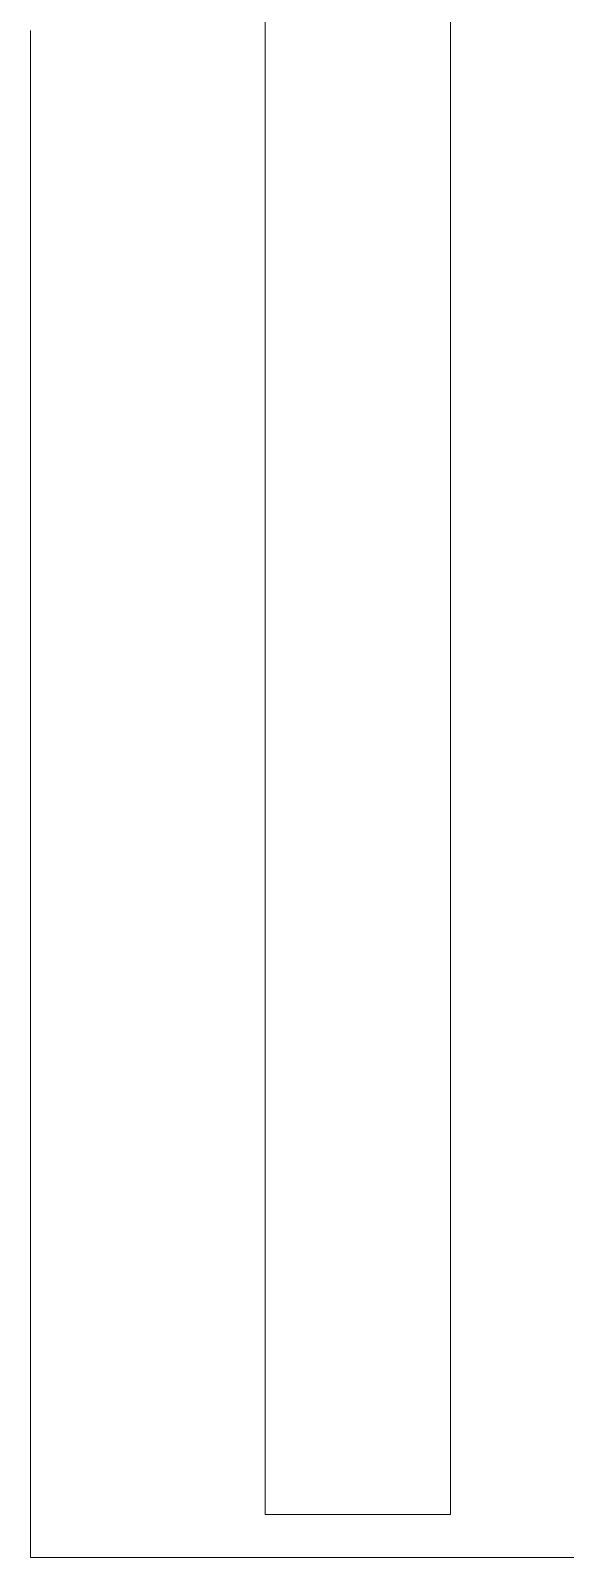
# Model space of a CAD drawing. Header units: millimetres. Extents: x -67152 to -48359, y -6192 to 21191.
# Drawn here: x -65188.3 to -65044.1, y 532.9 to 944.5 of the extents above; entities that cross this region are included whole.
import ezdxf

# ---------------------------------------------------------------- set-up
doc = ezdxf.new("R2010")
doc.units = ezdxf.units.MM
doc.layers.add('A-FLOR', color=192, linetype='Continuous', lineweight=18)
doc.layers.add('I-FURN', color=30, linetype='Continuous', lineweight=9)

# ---------------------------------------------------------------- blocks, each defined once
blk = doc.blocks.new('PM_001 - PM_001-3564975-Nivel 1 Oficinas')
at = {"layer": 'I-FURN'}
for p, q in [((1850, 400), (1850, -1856.04)), ((1900, 400), (1850, 400)), ((1900, -1856.04), (1900, 400))]:
    blk.add_line(p, q, dxfattribs=at)

msp = doc.modelspace()

# ---------------------------------------------------------------- linework, layer by layer
at = {"layer": 'A-FLOR'}
for p, q in [((-65188.3, 944.53), (-65188.3, 532.93)), ((-65188.3, 532.93), (-64125.8, 532.93))]:
    msp.add_line(p, q, dxfattribs=at)

# ---------------------------------------------------------------- block references
at = {"layer": 'I-FURN', "rotation": 180}
msp.add_blockref('PM_001 - PM_001-3564975-Nivel 1 Oficinas', (-63225.04, 944.53), dxfattribs=at)

doc.saveas('drawing.dxf')
